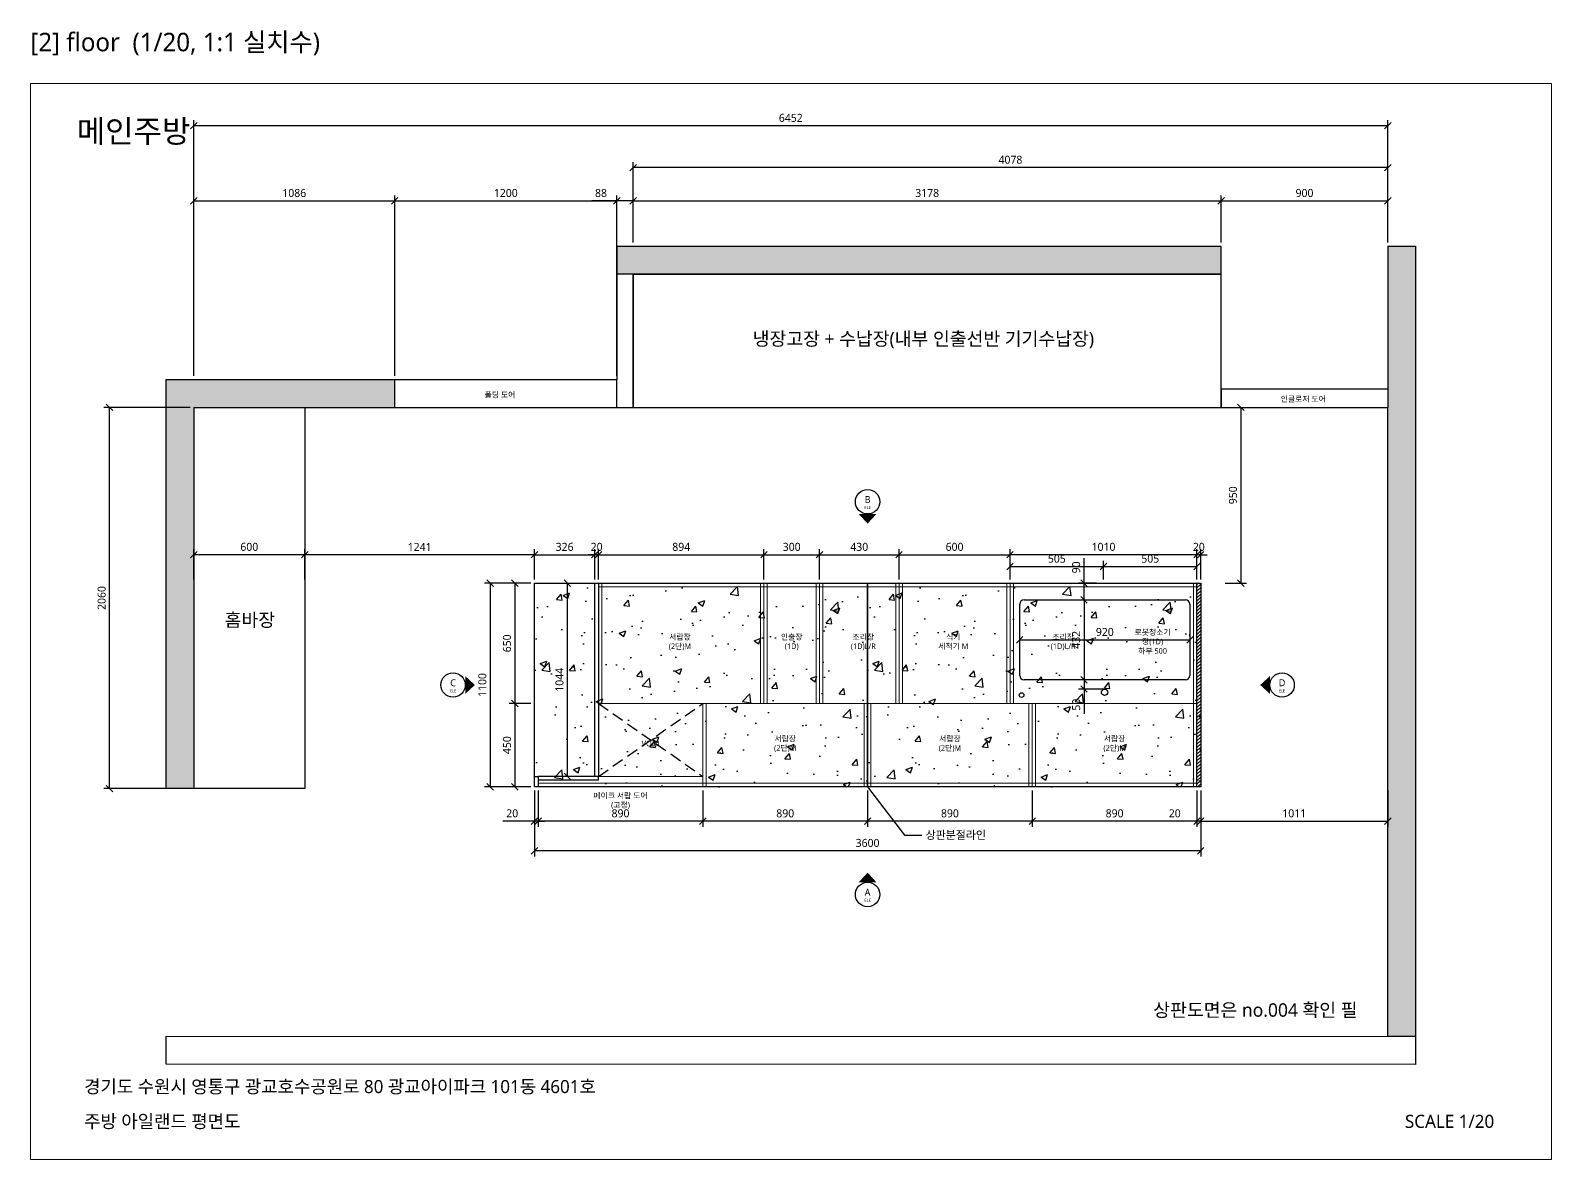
# Model space of a CAD drawing. Header units: millimetres. Extents: x 112 to 77378, y 62 to 7704.
# Drawn here: x 11640 to 19860, y 62 to 6163 of the extents above; entities that cross this region are included whole.
import ezdxf
from ezdxf.enums import TextEntityAlignment as Align

# ---------------------------------------------------------------- set-up
doc = ezdxf.new("R2010")
doc.units = ezdxf.units.MM
doc.header["$LTSCALE"] = 10
doc.linetypes.add('HIDDEN', pattern=[9.525, 6.35, -3.175])
for name, color, linetype, lineweight, true_color in [('FRAME', 18, 'Continuous', 100, 0x000000), ('OUTLINE', 18, 'Continuous', 25, 0x000000), ('TEXT', 18, 'Continuous', 13, 0x000000), ('THIN', 8, 'Continuous', 5, 0x6e6e6e)]:
    doc.layers.add(name, color=color, linetype=linetype, lineweight=lineweight, true_color=true_color)
doc.layers.add('SHEET_FRAME_INFO', color=8, linetype='Continuous')
doc.styles.add('MALGUN', font='malgun.ttf')
doc.dimstyles.new('KAB', dxfattribs={"dimscale": 25, "dimtxt": 1.73, "dimasz": 0, "dimexe": 1.2, "dimexo": 0.8, "dimgap": 0.8, "dimtad": 1, "dimdec": 0, "dimtxsty": 'MALGUN', "dimtsz": 0.7, "dimcen": 2.5, "dimclrd": 256, "dimclre": 256, "dimclrt": 256, "dimazin": 3, "dimtfac": 1, "dimtmove": 0, "dimatfit": 3})

# ---------------------------------------------------------------- blocks, each defined once
blk = doc.blocks.new('FRAME_SHEET2')
at = {"layer": 'FRAME', "color": 18, "lineweight": 13, "true_color": 0x000000}
blk.add_lwpolyline([(90, 5876), (8310, 5876), (8310, 62), (90, 62)], close=True, dxfattribs=at)
at = {"layer": 'TEXT', "color": 18, "true_color": 0x000000, "style": 'MALGUN'}
for s, height, p in [('메인주방', 122.4, (340, 5520)), ('경기도 수원시 영통구 광교호수공원로 80 광교아이파크 101동 4601호', 70.56, (380, 400)), ('주방 아일랜드 평면도', 70.56, (380, 212))]:
    blk.add_text(s, height=height, dxfattribs=at).set_placement(p, align=Align.BOTTOM_LEFT)
blk.add_text('SCALE 1/20', height=70.56, dxfattribs=at).set_placement((8000, 212), align=Align.BOTTOM_RIGHT)
blk = doc.blocks.new('*D977')
at = {"lineweight": -2, "transparency": 16777216}
for p, q in [((2022.5, 3884.2), (2057.5, 3919.2)), ((2040, 3768), (2040, 3931.7)), ((2040, 3901.7), (2366, 3901.7)), ((2348.5, 3884.2), (2383.5, 3919.2)), ((2366, 3768), (2366, 3931.7))]:
    blk.add_line(p, q, dxfattribs=at)
at = {"layer": 'Defpoints', "color": 0, "transparency": 16777216}
for p in [(2366, 3901.7), (2040, 3748), (2366, 3748)]:
    blk.add_point(p, dxfattribs=at)
at = {"transparency": 16777216, "insert": (2203, 3944.1), "char_height": 43.25, "attachment_point": 5, "style": 'MALGUN'}
blk.add_mtext('326', dxfattribs=at)
blk = doc.blocks.new('*D978')
at = {"lineweight": -2, "transparency": 16777216}
for p, q in [((2368.5, 3884.2), (2403.5, 3919.2)), ((2386, 3768), (2386, 3931.7)), ((2386, 3901.7), (3280, 3901.7)), ((3262.5, 3884.2), (3297.5, 3919.2)), ((3280, 3768), (3280, 3931.7))]:
    blk.add_line(p, q, dxfattribs=at)
at = {"layer": 'Defpoints', "color": 0, "transparency": 16777216}
for p in [(3280, 3901.7), (2386, 3748), (3280, 3748)]:
    blk.add_point(p, dxfattribs=at)
at = {"transparency": 16777216, "insert": (2833, 3944.1), "char_height": 43.25, "attachment_point": 5, "style": 'MALGUN'}
blk.add_mtext('894', dxfattribs=at)
blk = doc.blocks.new('*D979')
at = {"lineweight": -2, "transparency": 16777216}
for p, q in [((3262.5, 3884.2), (3297.5, 3919.2)), ((3280, 3768), (3280, 3931.7)), ((3280, 3901.7), (3580, 3901.7)), ((3562.5, 3884.2), (3597.5, 3919.2)), ((3580, 3768), (3580, 3931.7))]:
    blk.add_line(p, q, dxfattribs=at)
at = {"layer": 'Defpoints', "color": 0, "transparency": 16777216}
for p in [(3580, 3901.7), (3280, 3748), (3580, 3748)]:
    blk.add_point(p, dxfattribs=at)
at = {"transparency": 16777216, "insert": (3430, 3944.1), "char_height": 43.25, "attachment_point": 5, "style": 'MALGUN'}
blk.add_mtext('300', dxfattribs=at)
blk = doc.blocks.new('*D980')
at = {"lineweight": -2, "transparency": 16777216}
for p, q in [((3562.5, 3884.2), (3597.5, 3919.2)), ((3580, 3768), (3580, 3931.7)), ((3580, 3901.7), (4010, 3901.7)), ((3992.5, 3884.2), (4027.5, 3919.2)), ((4010, 3768), (4010, 3931.7))]:
    blk.add_line(p, q, dxfattribs=at)
at = {"layer": 'Defpoints', "color": 0, "transparency": 16777216}
for p in [(4010, 3901.7), (3580, 3748), (4010, 3748)]:
    blk.add_point(p, dxfattribs=at)
at = {"transparency": 16777216, "insert": (3795, 3944.1), "char_height": 43.25, "attachment_point": 5, "style": 'MALGUN'}
blk.add_mtext('430', dxfattribs=at)
blk = doc.blocks.new('*D981')
at = {"lineweight": -2, "transparency": 16777216}
for p, q in [((3992.5, 3884.2), (4027.5, 3919.2)), ((4010, 3768), (4010, 3931.7)), ((4010, 3901.7), (4610, 3901.7)), ((4592.5, 3884.2), (4627.5, 3919.2)), ((4610, 3768), (4610, 3931.7))]:
    blk.add_line(p, q, dxfattribs=at)
at = {"layer": 'Defpoints', "color": 0, "transparency": 16777216}
for p in [(4610, 3901.7), (4010, 3748), (4610, 3748)]:
    blk.add_point(p, dxfattribs=at)
at = {"transparency": 16777216, "insert": (4310, 3944.1), "char_height": 43.25, "attachment_point": 5, "style": 'MALGUN'}
blk.add_mtext('600', dxfattribs=at)
blk = doc.blocks.new('*D982')
at = {"lineweight": -2, "transparency": 16777216}
for p, q in [((4610, 3768), (4610, 3868)), ((5115, 3768), (5115, 3868)), ((4592.5, 3820.5), (4627.5, 3855.5)), ((4610, 3838), (5115, 3838)), ((5097.5, 3820.5), (5132.5, 3855.5))]:
    blk.add_line(p, q, dxfattribs=at)
at = {"layer": 'Defpoints', "color": 0, "transparency": 16777216}
for p in [(5115, 3838), (4610, 3748), (5115, 3748)]:
    blk.add_point(p, dxfattribs=at)
at = {"transparency": 16777216, "insert": (4862.5, 3880.3), "char_height": 43.25, "attachment_point": 5, "style": 'MALGUN'}
blk.add_mtext('505', dxfattribs=at)
blk = doc.blocks.new('*D983')
at = {"lineweight": -2, "transparency": 16777216}
for p, q in [((5115, 3768), (5115, 3868)), ((5620, 3768), (5620, 3868)), ((5097.5, 3820.5), (5132.5, 3855.5)), ((5115, 3838), (5620, 3838)), ((5602.5, 3820.5), (5637.5, 3855.5))]:
    blk.add_line(p, q, dxfattribs=at)
at = {"layer": 'Defpoints', "color": 0, "transparency": 16777216}
for p in [(5620, 3838), (5115, 3748), (5620, 3748)]:
    blk.add_point(p, dxfattribs=at)
at = {"transparency": 16777216, "insert": (5367.5, 3880.3), "char_height": 43.25, "attachment_point": 5, "style": 'MALGUN'}
blk.add_mtext('505', dxfattribs=at)
blk = doc.blocks.new('*D984')
at = {"lineweight": -2, "transparency": 16777216}
for p, q in [((2020, 3748), (1770.8, 3748)), ((1818.3, 3730.5), (1783.3, 3765.5)), ((1800.8, 3748), (1800.8, 2648)), ((2020, 2648), (1770.8, 2648)), ((1818.3, 2630.5), (1783.3, 2665.5))]:
    blk.add_line(p, q, dxfattribs=at)
at = {"layer": 'Defpoints', "color": 0, "transparency": 16777216}
for p in [(2040, 3748), (1800.8, 2648), (2040, 2648)]:
    blk.add_point(p, dxfattribs=at)
at = {"transparency": 16777216, "insert": (1758.3, 3198), "char_height": 43.25, "attachment_point": 5, "rotation": 90, "style": 'MALGUN'}
blk.add_mtext('1100', dxfattribs=at)
blk = doc.blocks.new('*D305')
at = {"lineweight": -2, "transparency": 16777216}
for p, q in [((781.5, 3884.2), (816.5, 3919.2)), ((799, 3768), (799, 3931.7)), ((2040, 3901.7), (799, 3901.7)), ((2022.5, 3884.2), (2057.5, 3919.2)), ((2040, 3768), (2040, 3931.7))]:
    blk.add_line(p, q, dxfattribs=at)
at = {"layer": 'Defpoints', "color": 0, "transparency": 16777216}
for p in [(799, 3901.7), (799, 3748), (2040, 3748)]:
    blk.add_point(p, dxfattribs=at)
at = {"transparency": 16777216, "insert": (1419.5, 3943.8), "char_height": 43.25, "attachment_point": 5, "style": 'MALGUN'}
blk.add_mtext('1241', dxfattribs=at)
blk = doc.blocks.new('*D270')
at = {"lineweight": -2, "transparency": 16777216}
for p, q in [((5773, 4698), (5886.9, 4698)), ((5874.4, 4680.5), (5839.4, 4715.5)), ((5856.9, 4698), (5856.9, 3748)), ((5773, 3748), (5886.9, 3748)), ((5874.4, 3730.5), (5839.4, 3765.5))]:
    blk.add_line(p, q, dxfattribs=at)
at = {"layer": 'Defpoints', "color": 0, "transparency": 16777216}
for p in [(5753, 4698), (5753, 3748), (5856.9, 3748)]:
    blk.add_point(p, dxfattribs=at)
at = {"transparency": 16777216, "insert": (5814.6, 4223), "char_height": 43.25, "attachment_point": 5, "rotation": 90, "style": 'MALGUN'}
blk.add_mtext('950', dxfattribs=at)
blk = doc.blocks.new('*D271')
at = {"lineweight": -2, "transparency": 16777216}
for p, q in [((5640, 2628), (5640, 2432)), ((6651, 2628), (6651, 2432)), ((5622.5, 2444.5), (5657.5, 2479.5)), ((6633.5, 2444.5), (6668.5, 2479.5)), ((5640, 2462), (6651, 2462))]:
    blk.add_line(p, q, dxfattribs=at)
at = {"layer": 'Defpoints', "color": 0, "transparency": 16777216}
for p in [(5640, 2648), (6651, 2648), (6651, 2462)]:
    blk.add_point(p, dxfattribs=at)
at = {"transparency": 16777216, "insert": (6145.5, 2504.4), "char_height": 43.25, "attachment_point": 5, "style": 'MALGUN'}
blk.add_mtext('1011', dxfattribs=at)
blk = doc.blocks.new('*D272')
at = {"lineweight": -2, "transparency": 16777216}
for p, q in [((199, 4868), (199, 5843.6)), ((1285, 4868.4), (1285, 5843.6)), ((181.5, 5796.1), (216.5, 5831.1)), ((199, 5813.6), (1285, 5813.6)), ((1267.5, 5796.1), (1302.5, 5831.1))]:
    blk.add_line(p, q, dxfattribs=at)
at = {"layer": 'Defpoints', "color": 0, "transparency": 16777216}
for p in [(1285, 5813.6), (199, 4848), (1285, 4848.4)]:
    blk.add_point(p, dxfattribs=at)
at = {"transparency": 16777216, "insert": (742, 5856.1), "char_height": 43.25, "attachment_point": 5, "style": 'MALGUN'}
blk.add_mtext('1086', dxfattribs=at)
blk = doc.blocks.new('*D273')
at = {"lineweight": -2, "transparency": 16777216}
for p, q in [((1285, 4868.4), (1285, 5843.6)), ((2485, 4868), (2485, 5843.6)), ((1267.5, 5796.1), (1302.5, 5831.1)), ((1285, 5813.6), (2485, 5813.6)), ((2467.5, 5796.1), (2502.5, 5831.1))]:
    blk.add_line(p, q, dxfattribs=at)
at = {"layer": 'Defpoints', "color": 0, "transparency": 16777216}
for p in [(2485, 5813.6), (1285, 4848.4), (2485, 4848)]:
    blk.add_point(p, dxfattribs=at)
at = {"transparency": 16777216, "insert": (1885, 5856.1), "char_height": 43.25, "attachment_point": 5, "style": 'MALGUN'}
blk.add_mtext('1200', dxfattribs=at)
blk = doc.blocks.new('*D274')
at = {"lineweight": -2, "transparency": 16777216}
for p, q in [((2573, 5588), (2573, 5843.6)), ((5751, 5588), (5751, 5843.6)), ((2555.5, 5796.1), (2590.5, 5831.1)), ((2573, 5813.6), (5751, 5813.6)), ((5733.5, 5796.1), (5768.5, 5831.1))]:
    blk.add_line(p, q, dxfattribs=at)
at = {"layer": 'Defpoints', "color": 0, "transparency": 16777216}
for p in [(5751, 5813.6), (2573, 5568), (5751, 5568)]:
    blk.add_point(p, dxfattribs=at)
at = {"transparency": 16777216, "insert": (4162, 5856.1), "char_height": 43.25, "attachment_point": 5, "style": 'MALGUN'}
blk.add_mtext('3178', dxfattribs=at)
blk = doc.blocks.new('*D275')
at = {"lineweight": -2, "transparency": 16777216}
for p, q in [((5751, 5588), (5751, 5843.6)), ((6651, 5588), (6651, 5843.6)), ((5733.5, 5796.1), (5768.5, 5831.1)), ((5751, 5813.6), (6651, 5813.6)), ((6633.5, 5796.1), (6668.5, 5831.1))]:
    blk.add_line(p, q, dxfattribs=at)
at = {"layer": 'Defpoints', "color": 0, "transparency": 16777216}
for p in [(6651, 5813.6), (5751, 5568), (6651, 5568)]:
    blk.add_point(p, dxfattribs=at)
at = {"transparency": 16777216, "insert": (6201, 5855.9), "char_height": 43.25, "attachment_point": 5, "style": 'MALGUN'}
blk.add_mtext('900', dxfattribs=at)
blk = doc.blocks.new('*D276')
at = {"lineweight": -2, "transparency": 16777216}
for p, q in [((2555.5, 5976), (2590.5, 6011)), ((2573, 5588), (2573, 6023.5)), ((6633.5, 5976), (6668.5, 6011)), ((6651, 5588.4), (6651, 6023.5)), ((6651, 5993.5), (2573, 5993.5))]:
    blk.add_line(p, q, dxfattribs=at)
at = {"layer": 'Defpoints', "color": 0, "transparency": 16777216}
for p in [(2573, 5993.5), (2573, 5568), (6651, 5568.4)]:
    blk.add_point(p, dxfattribs=at)
at = {"transparency": 16777216, "insert": (4612, 6035.8), "char_height": 43.25, "attachment_point": 5, "style": 'MALGUN'}
blk.add_mtext('4078', dxfattribs=at)
blk = doc.blocks.new('*D985')
at = {"lineweight": -2, "transparency": 16777216}
for p, q in [((2485, 5588), (2485, 5843.6)), ((2573, 5588), (2573, 5843.6)), ((2485, 5813.6), (2349.1, 5813.6)), ((2467.5, 5796.1), (2502.5, 5831.1)), ((2573, 5813.6), (2485, 5813.6)), ((2555.5, 5796.1), (2590.5, 5831.1))]:
    blk.add_line(p, q, dxfattribs=at)
at = {"layer": 'Defpoints', "color": 0, "transparency": 16777216}
for p in [(2485, 5813.6), (2485, 5568), (2573, 5568)]:
    blk.add_point(p, dxfattribs=at)
at = {"transparency": 16777216, "insert": (2399.5, 5855.9), "char_height": 43.25, "attachment_point": 5, "style": 'MALGUN'}
blk.add_mtext('88', dxfattribs=at)
blk = doc.blocks.new('*D986')
at = {"lineweight": -2, "transparency": 16777216}
for p, q in [((199, 5739.9), (199, 6249.7)), ((6651, 5588.4), (6651, 6249.7)), ((181.5, 6202.2), (216.5, 6237.2)), ((6651, 6219.7), (199, 6219.7)), ((6633.5, 6202.2), (6668.5, 6237.2))]:
    blk.add_line(p, q, dxfattribs=at)
at = {"layer": 'Defpoints', "color": 0, "transparency": 16777216}
for p in [(199, 6219.7), (199, 5719.9), (6651, 5568.4)]:
    blk.add_point(p, dxfattribs=at)
at = {"transparency": 16777216, "insert": (3425, 6262), "char_height": 43.25, "attachment_point": 5, "style": 'MALGUN'}
blk.add_mtext('6452', dxfattribs=at)
blk = doc.blocks.new('*D987')
at = {"lineweight": -2, "transparency": 16777216}
for p, q in [((181.5, 3884.2), (216.5, 3919.2)), ((199, 3768), (199, 3931.7)), ((799, 3901.7), (199, 3901.7)), ((781.5, 3884.2), (816.5, 3919.2)), ((799, 3768), (799, 3931.7))]:
    blk.add_line(p, q, dxfattribs=at)
at = {"layer": 'Defpoints', "color": 0, "transparency": 16777216}
for p in [(199, 3901.7), (199, 3748), (799, 3748)]:
    blk.add_point(p, dxfattribs=at)
at = {"transparency": 16777216, "insert": (499, 3944.1), "char_height": 43.25, "attachment_point": 5, "style": 'MALGUN'}
blk.add_mtext('600', dxfattribs=at)
blk = doc.blocks.new('*D994')
at = {"lineweight": -2, "transparency": 16777216}
for p, q in [((5009.6, 3748), (5009.6, 3883.8)), ((5077, 3748), (4979.6, 3748)), ((5027.1, 3730.5), (4992.1, 3765.5)), ((5009.6, 3658), (5009.6, 3748)), ((5027.1, 3640.5), (4992.1, 3675.5)), ((5029.6, 3658), (5039.6, 3658))]:
    blk.add_line(p, q, dxfattribs=at)
at = {"layer": 'Defpoints', "color": 0, "transparency": 16777216}
for p in [(5009.6, 3748), (5097, 3748), (5009.6, 3658)]:
    blk.add_point(p, dxfattribs=at)
at = {"transparency": 16777216, "insert": (4967.3, 3833.4), "char_height": 43.25, "attachment_point": 5, "rotation": 90, "style": 'MALGUN'}
blk.add_mtext('90', dxfattribs=at)
blk = doc.blocks.new('*D296')
at = {"lineweight": -2, "transparency": 16777216}
for p, q in [((4644.5, 3424.5), (4679.5, 3459.5)), ((4662, 3462), (4662, 3472)), ((5564.5, 3424.5), (5599.5, 3459.5)), ((5582, 3462), (5582, 3472)), ((4662, 3442), (5582, 3442))]:
    blk.add_line(p, q, dxfattribs=at)
at = {"layer": 'Defpoints', "color": 0, "transparency": 16777216}
for p in [(4662, 3442), (5582, 3442), (5582, 3442)]:
    blk.add_point(p, dxfattribs=at)
at = {"transparency": 16777216, "insert": (5122, 3484.3), "char_height": 43.25, "attachment_point": 5, "style": 'MALGUN'}
blk.add_mtext('920', dxfattribs=at)
blk = doc.blocks.new('*D297')
at = {"lineweight": -2, "transparency": 16777216}
for p, q in [((5027.1, 3640.5), (4992.1, 3675.5)), ((5009.6, 3658), (5009.6, 3226)), ((5029.6, 3658), (5039.6, 3658)), ((5102, 3226), (4979.6, 3226)), ((5027.1, 3208.5), (4992.1, 3243.5))]:
    blk.add_line(p, q, dxfattribs=at)
at = {"layer": 'Defpoints', "color": 0, "transparency": 16777216}
for p in [(5009.6, 3658), (5009.6, 3226), (5122, 3226)]:
    blk.add_point(p, dxfattribs=at)
at = {"transparency": 16777216, "insert": (4967.3, 3442), "char_height": 43.25, "attachment_point": 5, "rotation": 90, "style": 'MALGUN'}
blk.add_mtext('432', dxfattribs=at)
blk = doc.blocks.new('*D988')
at = {"lineweight": -2, "transparency": 16777216}
for p, q in [((5102, 3226), (4979.6, 3226)), ((5027.1, 3208.5), (4992.1, 3243.5)), ((5009.6, 3226), (5009.6, 3176)), ((5118.8, 3176), (4979.6, 3176)), ((5027.1, 3158.5), (4992.1, 3193.5)), ((5009.6, 3176), (5009.6, 3042.1))]:
    blk.add_line(p, q, dxfattribs=at)
at = {"layer": 'Defpoints', "color": 0, "transparency": 16777216}
for p in [(5122, 3226), (5009.6, 3176), (5138.8, 3176)]:
    blk.add_point(p, dxfattribs=at)
at = {"transparency": 16777216, "insert": (4967.3, 3091.6), "char_height": 43.25, "attachment_point": 5, "rotation": 90, "style": 'MALGUN'}
blk.add_mtext('50', dxfattribs=at)
blk = doc.blocks.new('*D989')
at = {"lineweight": -2, "transparency": 16777216}
for p, q in [((2020, 3748), (1903.9, 3748)), ((1951.4, 3730.5), (1916.4, 3765.5)), ((1933.9, 3748), (1933.9, 3098)), ((2020, 3098), (1903.9, 3098)), ((1951.4, 3080.5), (1916.4, 3115.5))]:
    blk.add_line(p, q, dxfattribs=at)
at = {"layer": 'Defpoints', "color": 0, "transparency": 16777216}
for p in [(2040, 3748), (1933.9, 3098), (2040, 3098)]:
    blk.add_point(p, dxfattribs=at)
at = {"transparency": 16777216, "insert": (1891.5, 3423), "char_height": 43.25, "attachment_point": 5, "rotation": 90, "style": 'MALGUN'}
blk.add_mtext('650', dxfattribs=at)
blk = doc.blocks.new('*D300')
at = {"lineweight": -2, "transparency": 16777216}
for p, q in [((2020, 3098), (1903.9, 3098)), ((1951.4, 3080.5), (1916.4, 3115.5)), ((1933.9, 3098), (1933.9, 2648)), ((2020, 2648), (1903.9, 2648)), ((1951.4, 2630.5), (1916.4, 2665.5))]:
    blk.add_line(p, q, dxfattribs=at)
at = {"layer": 'Defpoints', "color": 0, "transparency": 16777216}
for p in [(2040, 3098), (1933.9, 2648), (2040, 2648)]:
    blk.add_point(p, dxfattribs=at)
at = {"transparency": 16777216, "insert": (1891.5, 2873), "char_height": 43.25, "attachment_point": 5, "rotation": 90, "style": 'MALGUN'}
blk.add_mtext('450', dxfattribs=at)
blk = doc.blocks.new('*D301')
at = {"lineweight": -2, "transparency": 16777216}
for p, q in [((2235.2, 3730.5), (2200.2, 3765.5)), ((2217.7, 2704), (2217.7, 3748)), ((2237.7, 3748), (2247.7, 3748)), ((2235.2, 2686.5), (2200.2, 2721.5)), ((2346, 2704), (2187.7, 2704))]:
    blk.add_line(p, q, dxfattribs=at)
at = {"layer": 'Defpoints', "color": 0, "transparency": 16777216}
for p in [(2217.7, 3748), (2217.7, 3748), (2366, 2704)]:
    blk.add_point(p, dxfattribs=at)
at = {"transparency": 16777216, "insert": (2175.2, 3226), "char_height": 43.25, "attachment_point": 5, "rotation": 90, "style": 'MALGUN'}
blk.add_mtext('1044', dxfattribs=at)
blk = doc.blocks.new('*D302')
at = {"lineweight": -2, "transparency": 16777216}
for p, q in [((5620, 3901.7), (5585, 3901.7)), ((5602.5, 3884.2), (5637.5, 3919.2)), ((5620, 3768), (5620, 3931.7)), ((5640, 3901.7), (5620, 3901.7)), ((5622.5, 3884.2), (5657.5, 3919.2)), ((5640, 3768), (5640, 3931.7)), ((5640, 3901.7), (5675, 3901.7))]:
    blk.add_line(p, q, dxfattribs=at)
at = {"layer": 'Defpoints', "color": 0, "transparency": 16777216}
for p in [(5620, 3901.7), (5620, 3748), (5640, 3748)]:
    blk.add_point(p, dxfattribs=at)
at = {"transparency": 16777216, "insert": (5630, 3944.1), "char_height": 43.25, "attachment_point": 5, "style": 'MALGUN'}
blk.add_mtext('20', dxfattribs=at)
blk = doc.blocks.new('*D990')
at = {"lineweight": -2, "transparency": 16777216}
for p, q in [((4592.5, 3884.2), (4627.5, 3919.2)), ((4610, 3768), (4610, 3931.7)), ((5620, 3901.7), (4610, 3901.7)), ((5602.5, 3884.2), (5637.5, 3919.2)), ((5620, 3768), (5620, 3931.7))]:
    blk.add_line(p, q, dxfattribs=at)
at = {"layer": 'Defpoints', "color": 0, "transparency": 16777216}
for p in [(4610, 3901.7), (4610, 3748), (5620, 3748)]:
    blk.add_point(p, dxfattribs=at)
at = {"transparency": 16777216, "insert": (5115, 3944.2), "char_height": 43.25, "attachment_point": 5, "style": 'MALGUN'}
blk.add_mtext('1010', dxfattribs=at)
blk = doc.blocks.new('*D991')
at = {"lineweight": -2, "transparency": 16777216}
for p, q in [((2366, 3901.7), (2331, 3901.7)), ((2348.5, 3884.2), (2383.5, 3919.2)), ((2366, 3768), (2366, 3931.7)), ((2386, 3901.7), (2366, 3901.7)), ((2368.5, 3884.2), (2403.5, 3919.2)), ((2386, 3768), (2386, 3931.7)), ((2386, 3901.7), (2421, 3901.7))]:
    blk.add_line(p, q, dxfattribs=at)
at = {"layer": 'Defpoints', "color": 0, "transparency": 16777216}
for p in [(2366, 3901.7), (2366, 3748), (2386, 3748)]:
    blk.add_point(p, dxfattribs=at)
at = {"transparency": 16777216, "insert": (2376, 3944.1), "char_height": 43.25, "attachment_point": 5, "style": 'MALGUN'}
blk.add_mtext('20', dxfattribs=at)
blk = doc.blocks.new('*D306')
at = {"lineweight": -2, "transparency": 16777216}
for p, q in [((179, 4698), (-286.3, 4698)), ((-238.8, 4680.5), (-273.8, 4715.5)), ((-256.3, 2638), (-256.3, 4698)), ((179, 2638), (-286.3, 2638)), ((-238.8, 2620.5), (-273.8, 2655.5))]:
    blk.add_line(p, q, dxfattribs=at)
at = {"layer": 'Defpoints', "color": 0, "transparency": 16777216}
for p in [(-256.3, 4698), (199, 4698), (199, 2638)]:
    blk.add_point(p, dxfattribs=at)
at = {"transparency": 16777216, "insert": (-298.7, 3668), "char_height": 43.25, "attachment_point": 5, "rotation": 90, "style": 'MALGUN'}
blk.add_mtext('2060', dxfattribs=at)
blk = doc.blocks.new('*D307')
at = {"lineweight": -2, "transparency": 16777216}
for p, q in [((5620, 2628), (5620, 2432)), ((5640, 2628), (5640, 2432)), ((5602.5, 2444.5), (5637.5, 2479.5)), ((5622.5, 2444.5), (5657.5, 2479.5)), ((5620, 2462), (5449.6, 2462)), ((5640, 2462), (5620, 2462)), ((5640, 2462), (5675, 2462))]:
    blk.add_line(p, q, dxfattribs=at)
at = {"layer": 'Defpoints', "color": 0, "transparency": 16777216}
for p in [(5620, 2648), (5640, 2648), (5620, 2462)]:
    blk.add_point(p, dxfattribs=at)
at = {"transparency": 16777216, "insert": (5499.8, 2504.3), "char_height": 43.25, "attachment_point": 5, "style": 'MALGUN'}
blk.add_mtext('20', dxfattribs=at)
blk = doc.blocks.new('*D308')
at = {"lineweight": -2, "transparency": 16777216}
for p, q in [((4730, 2628), (4730, 2432)), ((5620, 2628), (5620, 2432)), ((4712.5, 2444.5), (4747.5, 2479.5)), ((5602.5, 2444.5), (5637.5, 2479.5)), ((5620, 2462), (4730, 2462))]:
    blk.add_line(p, q, dxfattribs=at)
at = {"layer": 'Defpoints', "color": 0, "transparency": 16777216}
for p in [(4730, 2648), (5620, 2648), (4730, 2462)]:
    blk.add_point(p, dxfattribs=at)
at = {"transparency": 16777216, "insert": (5175, 2504.3), "char_height": 43.25, "attachment_point": 5, "style": 'MALGUN'}
blk.add_mtext('890', dxfattribs=at)
blk = doc.blocks.new('*D309')
at = {"lineweight": -2, "transparency": 16777216}
for p, q in [((3840, 2628), (3840, 2432)), ((4730, 2628), (4730, 2432)), ((3822.5, 2444.5), (3857.5, 2479.5)), ((4712.5, 2444.5), (4747.5, 2479.5)), ((4730, 2462), (3840, 2462))]:
    blk.add_line(p, q, dxfattribs=at)
at = {"layer": 'Defpoints', "color": 0, "transparency": 16777216}
for p in [(3840, 2648), (4730, 2648), (3840, 2462)]:
    blk.add_point(p, dxfattribs=at)
at = {"transparency": 16777216, "insert": (4285, 2504.3), "char_height": 43.25, "attachment_point": 5, "style": 'MALGUN'}
blk.add_mtext('890', dxfattribs=at)
blk = doc.blocks.new('*D310')
at = {"lineweight": -2, "transparency": 16777216}
for p, q in [((2950, 2628), (2950, 2432)), ((3840, 2628), (3840, 2432)), ((2932.5, 2444.5), (2967.5, 2479.5)), ((3822.5, 2444.5), (3857.5, 2479.5)), ((3840, 2462), (2950, 2462))]:
    blk.add_line(p, q, dxfattribs=at)
at = {"layer": 'Defpoints', "color": 0, "transparency": 16777216}
for p in [(2950, 2648), (3840, 2648), (2950, 2462)]:
    blk.add_point(p, dxfattribs=at)
at = {"transparency": 16777216, "insert": (3395, 2504.3), "char_height": 43.25, "attachment_point": 5, "style": 'MALGUN'}
blk.add_mtext('890', dxfattribs=at)
blk = doc.blocks.new('*D311')
at = {"lineweight": -2, "transparency": 16777216}
for p, q in [((2060, 2628), (2060, 2432)), ((2950, 2628), (2950, 2432)), ((2042.5, 2444.5), (2077.5, 2479.5)), ((2932.5, 2444.5), (2967.5, 2479.5)), ((2950, 2462), (2060, 2462))]:
    blk.add_line(p, q, dxfattribs=at)
at = {"layer": 'Defpoints', "color": 0, "transparency": 16777216}
for p in [(2060, 2648), (2950, 2648), (2060, 2462)]:
    blk.add_point(p, dxfattribs=at)
at = {"transparency": 16777216, "insert": (2505, 2504.3), "char_height": 43.25, "attachment_point": 5, "style": 'MALGUN'}
blk.add_mtext('890', dxfattribs=at)
blk = doc.blocks.new('*D992')
at = {"lineweight": -2, "transparency": 16777216}
for p, q in [((2040, 2628), (2040, 2432)), ((2060, 2628), (2060, 2432)), ((2022.5, 2444.5), (2057.5, 2479.5)), ((2042.5, 2444.5), (2077.5, 2479.5)), ((2040, 2462), (1869.6, 2462)), ((2060, 2462), (2040, 2462)), ((2060, 2462), (2095, 2462))]:
    blk.add_line(p, q, dxfattribs=at)
at = {"layer": 'Defpoints', "color": 0, "transparency": 16777216}
for p in [(2040, 2648), (2060, 2648), (2040, 2462)]:
    blk.add_point(p, dxfattribs=at)
at = {"transparency": 16777216, "insert": (1919.8, 2504.3), "char_height": 43.25, "attachment_point": 5, "style": 'MALGUN'}
blk.add_mtext('20', dxfattribs=at)
blk = doc.blocks.new('*D993')
at = {"lineweight": -2, "transparency": 16777216}
for p, q in [((2040, 2628), (2040, 2272)), ((5640, 2628), (5640, 2272)), ((2022.5, 2284.5), (2057.5, 2319.5)), ((5640, 2302), (2040, 2302)), ((5622.5, 2284.5), (5657.5, 2319.5))]:
    blk.add_line(p, q, dxfattribs=at)
at = {"layer": 'Defpoints', "color": 0, "transparency": 16777216}
for p in [(2040, 2648), (5640, 2648), (2040, 2302)]:
    blk.add_point(p, dxfattribs=at)
at = {"transparency": 16777216, "insert": (3840, 2344.4), "char_height": 43.25, "attachment_point": 5, "style": 'MALGUN'}
blk.add_mtext('3600', dxfattribs=at)
blk = doc.blocks.new('VIEW_PLAN_S2')
h = blk.add_hatch()
h.set_pattern_fill('AR-CONC', color=256)
h.paths.add_polyline_path([(1285, 4848), (49, 4848), (49, 4698), (49, 2638), (199, 2638), (199, 4698), (1285, 4698)])
h.paths.add_polyline_path([(5751, 5568), (2485, 5568), (2485, 5418), (2573, 5418), (5751, 5418)])
h.paths.add_polyline_path([(6801, 5568.4), (6651, 5568.4), (6651, 4798), (6651, 4698), (6651, 1298), (6801, 1298), (6801, 4698), (6801, 4848)])
h = blk.add_hatch()
h.set_pattern_fill('AR-CONC', color=256, scale=2)
h.set_pattern_definition([(50, (-1797.07, 0), (364.37, -31.878), [38.1, -419.1]), (355, (-1797.07, 0), (-70.487, 382.114), [30.48, -335.281]), (100.4514, (-1766.7, -2.66), (293.882, 350.236), [32.38, -356.18]), (46.184, (-1797.07, 101.6), (542.158, -84.085), [57.15, -628.65]), (96.636, (-1751.9, 94.6), (474.81, 494.852), [48.57, -534.27]), (351.184, (-1797.1, 101.6), (474.81, 494.85), [45.72, -502.92]), (21, (-1746.27, 76.2), (303.229, -204.53), [38.1, -419.1]), (326, (-1746.27, 76.2), (123.604, 368.376), [30.48, -335.28]), (71.4514, (-1721, 59.16), (426.833, 163.846), [32.38, -356.18]), (37.5, (-1797.07, 0), (6.1772, 169.11), [0, -331.216, 0, -340.36, 0, -336.55]), (7.5, (-1797.07, 0), (133.6393, 200.361), [0, -194.056, 0, -323.596, 0, -128.27]), (327.5, (-1910.36, 0), (271.1812, -11.4575), [0, -127, 0, -396.24, 0, -525.78]), (317.5, (-1961.16, 0), (296.258, 50.853), [0, -165.1, 0, -263.144, 0, -373.38])])
h.paths.add_polyline_path([(2040, 3748), (3840, 3748), (3840, 2648), (2040, 2648)])
h = blk.add_hatch()
h.set_pattern_fill('AR-CONC', color=256, scale=2)
h.paths.add_polyline_path([(3840, 3748), (5640, 3748), (5640, 2648), (3840, 2648)])
at = {"layer": 'OUTLINE', "true_color": 0x000000}
h = blk.add_hatch(color=18, dxfattribs=at)
h.dxf.hatch_style = 1
h.paths.add_polyline_path([(3792, 4122), (3888, 4122), (3840, 4070)])
h = blk.add_hatch(color=18, dxfattribs=at)
h.dxf.hatch_style = 1
h.paths.add_polyline_path([(1666, 3246), (1666, 3150), (1718, 3198)])
h = blk.add_hatch(color=18, dxfattribs=at)
h.dxf.hatch_style = 1
h.paths.add_polyline_path([(6014, 3246), (6014, 3150), (5962, 3198)])
h = blk.add_hatch(color=18, dxfattribs=at)
h.dxf.hatch_style = 1
h.paths.add_polyline_path([(3792, 2132.1), (3888, 2132.1), (3840, 2184.1)])
at = {"layer": 'THIN', "lineweight": 5, "true_color": 0xa5a5a5}
h = blk.add_hatch(dxfattribs=at)
h.set_pattern_fill('ANSI31', color=253, scale=4.008794)
h.set_pattern_definition([(45, (0, 147.995), (-9, 9), [])])
h.paths.add_polyline_path([(5620, 3748), (5640, 3748), (5640, 2648), (5620, 2648)])
for p, q in [((5751, 5568), (2485, 5568)), ((2485, 5568), (2485, 4848)), ((5751, 5418), (5751, 5568)), ((6651, 5568.4), (6651, 4798)), ((6651, 5568.4), (6801, 5568.4)), ((6801, 5568.4), (6801, 4848)), ((2573, 5418), (2485, 5418)), ((2573, 4698), (2573, 5418)), ((2573, 5418), (5751, 5418)), ((1285, 4698), (1285, 4848.4)), ((2485, 4698), (2485, 4848.4)), ((2573, 4698), (2573, 4848.4)), ((5753, 4698), (5753, 4798.4)), ((6651, 4798), (6651, 4698)), ((199, 4698), (1285, 4698)), ((199, 4698), (199, 2638)), ((799, 4698), (799, 2638)), ((1285, 4698), (2573, 4698)), ((5751, 4697.8), (6651, 4697.8)), ((799, 2638), (199, 2638))]:
    blk.add_line(p, q)
at = {"linetype": 'HIDDEN'}
for p, q in [((2386, 3098), (2950, 2704)), ((2386, 2704), (2950, 3098))]:
    blk.add_line(p, q, dxfattribs=at)
for points in [[(5751, 5418), (2573, 5418), (2573, 4698), (5751, 4698)], [(2040, 3748), (3840, 3748), (3840, 2648), (2040, 2648)], [(3840, 3748), (5640, 3748), (5640, 2648), (3840, 2648)], [(2386, 2704), (2060, 2704), (2060, 2686), (2386, 2686)]]:
    blk.add_lwpolyline(points, close=True)
for centre, radius in [((4672.3, 3143.2), 12.5), ((5121, 3158.5), 17.5)]:
    blk.add_circle(centre, radius)
at = {"layer": 'OUTLINE', "color": 18, "lineweight": 25, "true_color": 0x000000}
for p, q in [((4662, 3250), (4662, 3634)), ((4686, 3658), (5558, 3658)), ((5582, 3634), (5582, 3250)), ((5558, 3226), (4686, 3226))]:
    blk.add_line(p, q, dxfattribs=at)
for points in [[(49, 4698), (49, 4848), (2485, 4848)], [(5751, 4798), (6651, 4798)], [(6801, 4848), (6801, 4698)], [(199, 4698), (199, 2638), (49, 2638), (49, 4698)], [(6801, 4698), (6801, 1298), (6651, 1298), (6651, 4698)]]:
    blk.add_lwpolyline(points, dxfattribs=at)
for points in [[(2040, 3748), (5640, 3748), (5640, 2648), (2040, 2648)], [(2366, 3748), (2386, 3748), (2386, 2704), (2366, 2704)], [(5620, 3748), (5640, 3748), (5640, 2648), (5620, 2648)], [(2040, 2704), (2060, 2704), (2060, 2648), (2040, 2648)], [(49, 1300), (6801, 1298), (6801, 1148), (49, 1150)]]:
    blk.add_lwpolyline(points, close=True, dxfattribs=at)
for centre in [(3840, 4188), (1600, 3198), (6080, 3198), (3840, 2066.1)]:
    blk.add_circle(centre, 66, dxfattribs=at)
for centre, start, end in [((4686, 3634), 90, 180), ((5558, 3634), 0, 90), ((4686, 3250), 180, 270), ((5558, 3250), 270, 0)]:
    blk.add_arc(centre, 24, start, end, dxfattribs=at)
at = {"layer": 'THIN', "color": 8, "lineweight": 5, "true_color": 0x6e6e6e}
for p, q in [((2386, 3728), (3280, 3728)), ((3280, 3728), (3580, 3728)), ((3580, 3728), (4010, 3728)), ((3840, 3748), (3840, 2648)), ((4010, 3728), (4610, 3728)), ((4610, 3748), (5115, 3748)), ((4610, 3098), (4610, 3748)), ((4610, 3728), (5115, 3728)), ((5097, 3748), (5115, 3748)), ((5115, 3748), (5620, 3748)), ((5115, 3748), (5133, 3748)), ((5115, 3728), (5620, 3728)), ((5620, 3748), (5620, 3098)), ((5140, 3098), (4610, 3098)), ((5140, 3098), (5122, 3098)), ((5620, 3098), (5140, 3098)), ((5158, 3098), (5140, 3098)), ((2060, 2704), (2950, 2704)), ((2060, 2668), (2950, 2668)), ((2950, 2668), (3840, 2668)), ((3840, 2668), (4730, 2668)), ((4730, 2668), (5620, 2668))]:
    blk.add_line(p, q, dxfattribs=at)
for points in [[(2386, 3748), (3280, 3748), (3280, 3098), (2386, 3098)], [(2386, 3748), (2404, 3748), (2404, 3098), (2386, 3098)], [(3262, 3748), (3280, 3748), (3280, 3098), (3262, 3098)], [(3280, 3748), (3580, 3748), (3580, 3098), (3280, 3098)], [(3280, 3748), (3298, 3748), (3298, 3098), (3280, 3098)], [(3562, 3748), (3580, 3748), (3580, 3098), (3562, 3098)], [(3580, 3748), (4010, 3748), (4010, 3098), (3580, 3098)], [(3580, 3748), (3598, 3748), (3598, 3098), (3580, 3098)], [(3992, 3748), (4010, 3748), (4010, 3098), (3992, 3098)], [(4010, 3748), (4610, 3748), (4610, 3098), (4010, 3098)], [(4010, 3748), (4028, 3748), (4028, 3098), (4010, 3098)], [(4592, 3748), (4610, 3748), (4610, 3098), (4592, 3098)], [(4610, 3748), (4628, 3748), (4628, 3098), (4610, 3098)], [(5602, 3748), (5620, 3748), (5620, 3098), (5602, 3098)], [(2950, 3098), (3840, 3098), (3840, 2648), (2950, 2648)], [(2950, 3098), (2968, 3098), (2968, 2648), (2950, 2648)], [(3822, 3098), (3840, 3098), (3840, 2648), (3822, 2648)], [(3840, 3098), (4730, 3098), (4730, 2648), (3840, 2648)], [(3840, 3098), (3858, 3098), (3858, 2648), (3840, 2648)], [(4712, 3098), (4730, 3098), (4730, 2648), (4712, 2648)], [(4730, 3098), (5620, 3098), (5620, 2648), (4730, 2648)], [(4730, 3098), (4748, 3098), (4748, 2648), (4730, 2648)], [(5602, 3098), (5620, 3098), (5620, 2648), (5602, 2648)]]:
    blk.add_lwpolyline(points, close=True, dxfattribs=at)
at = {"insert": (4153.9, 2409), "char_height": 43.25, "attachment_point": 1, "style": 'MALGUN'}
blk.add_mtext('상판분절라인', dxfattribs=at)
at = {"layer": 'TEXT', "color": 251, "true_color": 0x5a5a5a, "style": 'MALGUN'}
for s, height, p in [('냉장고장 + 수납장(내부 인출선반 기기수납장)', 72.427, (4141.7, 5010.7)), ('폴딩 도어', 30.24, (1853.2, 4741.7)), ('인클로저 도어', 30.24, (6194.3, 4719.2)), ('홈바장', 72.43, (502, 3491.6)), ('서랍장', 30.24, (2826, 3433.5)), ('인출장', 30.24, (3430, 3433.5)), ('조리장', 30.24, (3817, 3433.5)), ('식기', 30.24, (4303, 3433.5)), ('조리장', 30.24, (4897, 3433.5)), ('로봇청소기', 30.24, (5380, 3458.7)), ('(2단)M', 30.24, (2826, 3383.1)), ('(1D)', 30.24, (3430, 3383.1)), ('(1D)L/R', 30.24, (3817, 3383.1)), ('세척기 M', 30.24, (4303, 3383.1)), ('(1D)L/R', 30.24, (4897, 3383.1)), ('하부 500', 30.24, (5380, 3357.9)), ('장(1D)', 30.24, (5380, 3408.3)), ('VOID', 30.24, (2667.3, 2858.2)), ('서랍장', 30.24, (3395, 2883.5)), ('서랍장', 30.24, (4285, 2883.5)), ('서랍장', 30.24, (5175, 2883.5)), ('(2단)M', 30.24, (3395, 2833.1)), ('(2단)M', 30.24, (4285, 2833.1)), ('(2단)M', 30.24, (5175, 2833.1)), ('페이크 서랍 도어', 30.24, (2505, 2576)), ('(고정)', 30.24, (2505, 2525.6)), ('상판도면은 no.004 확인 필', 72.427, (5935.6, 1384))]:
    blk.add_text(s, height=height, dxfattribs=at).set_placement(p, align=Align.BOTTOM_CENTER)
at = {"layer": 'TEXT', "color": 18, "true_color": 0x000000, "style": 'MALGUN'}
for s, height, p in [('B', 37.4, (3840, 4170)), ('ELE', 15.84, (3840, 4144)), ('C', 37.4, (1600, 3180)), ('D', 37.4, (6080, 3180)), ('ELE', 15.84, (1600, 3154)), ('ELE', 15.84, (6080, 3154)), ('A', 37.4, (3840, 2048.1)), ('ELE', 15.84, (3840, 2022.1))]:
    blk.add_text(s, height=height, dxfattribs=at).set_placement(p, align=Align.BOTTOM_CENTER)
for base, p1, p2, picture, middle in [((199, 6219.7), (6651, 5568.4), (199, 5719.9), '*D986', (3425, 6262)), ((2573, 5993.5), (6651, 5568.4), (2573, 5568), '*D276', (4612, 6035.8)), ((1285, 5813.6), (199, 4848), (1285, 4848.4), '*D272', (742, 5856.1)), ((2485, 5813.6), (1285, 4848.4), (2485, 4848), '*D273', (1885, 5856.1)), ((2485, 5813.6), (2573, 5568), (2485, 5568), '*D985', (2399.5, 5855.9)), ((5751, 5813.6), (2573, 5568), (5751, 5568), '*D274', (4162, 5856.1)), ((6651, 5813.6), (5751, 5568), (6651, 5568), '*D275', (6201, 5855.9)), ((199, 3901.7), (799, 3748), (199, 3748), '*D987', (499, 3944.1)), ((799, 3901.7), (2040, 3748), (799, 3748), '*D305', (1419.5, 3943.8)), ((2366, 3901.7), (2040, 3748), (2366, 3748), '*D977', (2203, 3944.1)), ((3280, 3901.7), (2386, 3748), (3280, 3748), '*D978', (2833, 3944.1)), ((3580, 3901.7), (3280, 3748), (3580, 3748), '*D979', (3430, 3944.1)), ((4010, 3901.7), (3580, 3748), (4010, 3748), '*D980', (3795, 3944.1)), ((4610, 3901.7), (4010, 3748), (4610, 3748), '*D981', (4310, 3944.1)), ((4610, 3901.7), (5620, 3748), (4610, 3748), '*D990', (5115, 3944.2)), ((5115, 3838), (4610, 3748), (5115, 3748), '*D982', (4862.5, 3880.3)), ((5620, 3838), (5115, 3748), (5620, 3748), '*D983', (5367.5, 3880.3)), ((5582, 3442), (4662, 3442), (5582, 3442), '*D296', (5122, 3484.3)), ((2040, 2462), (2060, 2648), (2040, 2648), '*D992', (1919.8, 2504.3)), ((2040, 2302), (5640, 2648), (2040, 2648), '*D993', (3840, 2344.4)), ((2060, 2462), (2950, 2648), (2060, 2648), '*D311', (2505, 2504.3)), ((2950, 2462), (3840, 2648), (2950, 2648), '*D310', (3395, 2504.3)), ((3840, 2462), (4730, 2648), (3840, 2648), '*D309', (4285, 2504.3)), ((4730, 2462), (5620, 2648), (4730, 2648), '*D308', (5175, 2504.3)), ((5620, 2462), (5640, 2648), (5620, 2648), '*D307', (5499.8, 2504.3)), ((6651, 2462), (5640, 2648), (6651, 2648), '*D271', (6145.5, 2504.4))]:
    dim = blk.add_linear_dim(base=base, p1=p1, p2=p2, dimstyle='KAB')
    dim.commit()
    dim.dimension.update_dxf_attribs({"geometry": picture, "text_midpoint": middle})
for base, p1, p2, picture, middle in [((-256.3, 4698), (199, 2638), (199, 4698), '*D306', (-298.7, 3668)), ((5856.9, 3748), (5753, 4698), (5753, 3748), '*D270', (5814.6, 4223)), ((5009.6, 3748), (5009.6, 3658), (5097, 3748), '*D994', (4967.3, 3833.4)), ((1800.8, 2648), (2040, 3748), (2040, 2648), '*D984', (1758.3, 3198)), ((1933.9, 3098), (2040, 3748), (2040, 3098), '*D989', (1891.5, 3423)), ((2217.7, 3748), (2366, 2704), (2217.7, 3748), '*D301', (2175.2, 3226)), ((5009.6, 3226), (5009.6, 3658), (5122, 3226), '*D297', (4967.3, 3442)), ((5009.6, 3176), (5122, 3226), (5138.8, 3176), '*D988', (4967.3, 3091.6)), ((1933.9, 2648), (2040, 3098), (2040, 2648), '*D300', (1891.5, 2873))]:
    dim = blk.add_linear_dim(base=base, p1=p1, p2=p2, angle=90, dimstyle='KAB')
    dim.commit()
    dim.dimension.update_dxf_attribs({"geometry": picture, "text_midpoint": middle})
for base, p1, p2, picture, middle, dimtype in [((2366, 3901.7), (2386, 3748), (2366, 3748), '*D991', (2376, 3901.7), 160), ((5620, 3901.7), (5640, 3748), (5620, 3748), '*D302', (5630, 3901.7), 128)]:
    dim = blk.add_linear_dim(base=base, p1=p1, p2=p2, dimstyle='KAB')
    dim.commit()
    dim.dimension.update_dxf_attribs({"geometry": picture, "text_midpoint": middle, "dimtype": dimtype})
at = {"annotation_type": 0, "has_hookline": 1, "hookline_direction": 1, "text_width": 349.4}
blk.add_leader([(3840, 2648), (4039.8, 2387.4), (4133.9, 2387.4)], dimstyle='KAB', override={"dimgap": 0.8, "dimtad": 0}, dxfattribs=at)

msp = doc.modelspace()

# ---------------------------------------------------------------- block references
for name, p in [('FRAME_SHEET2', (11550, 0)), ('VIEW_PLAN_S2', (12323.8, -571.8))]:
    msp.add_blockref(name, p)

# ---------------------------------------------------------------- texts
at = {"layer": 'SHEET_FRAME_INFO', "style": 'MALGUN'}
msp.add_text('[2] floor  (1/20, 1:1 실치수)', height=100, dxfattribs=at).set_placement((11640, 6020), align=Align.BOTTOM_LEFT)

doc.saveas('drawing.dxf')
